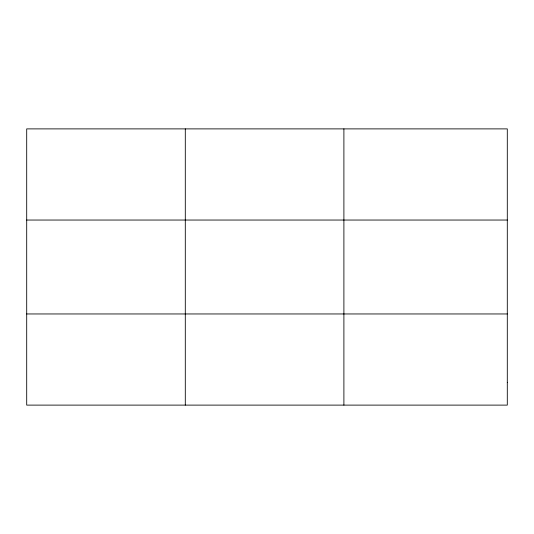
<?xml version="1.0" encoding="UTF-8"?>
<svg xmlns="http://www.w3.org/2000/svg" width="534" height="534" viewBox="0 0 534 534"><rect width="100%" height="100%" fill="white"/><g stroke="black" fill="none" stroke-linecap="round" stroke-linejoin="round"><path stroke-width="0.8" d="M185.298 128.888L185.298 405.112M343.896 128.888L343.896 405.112M26.7 220.041L507.3 220.041M26.7 313.959L507.3 313.959M507.3 382.324L507.3 405.112L26.7 405.112L26.7 128.888L507.3 128.888L507.3 382.324"/></g></svg>
